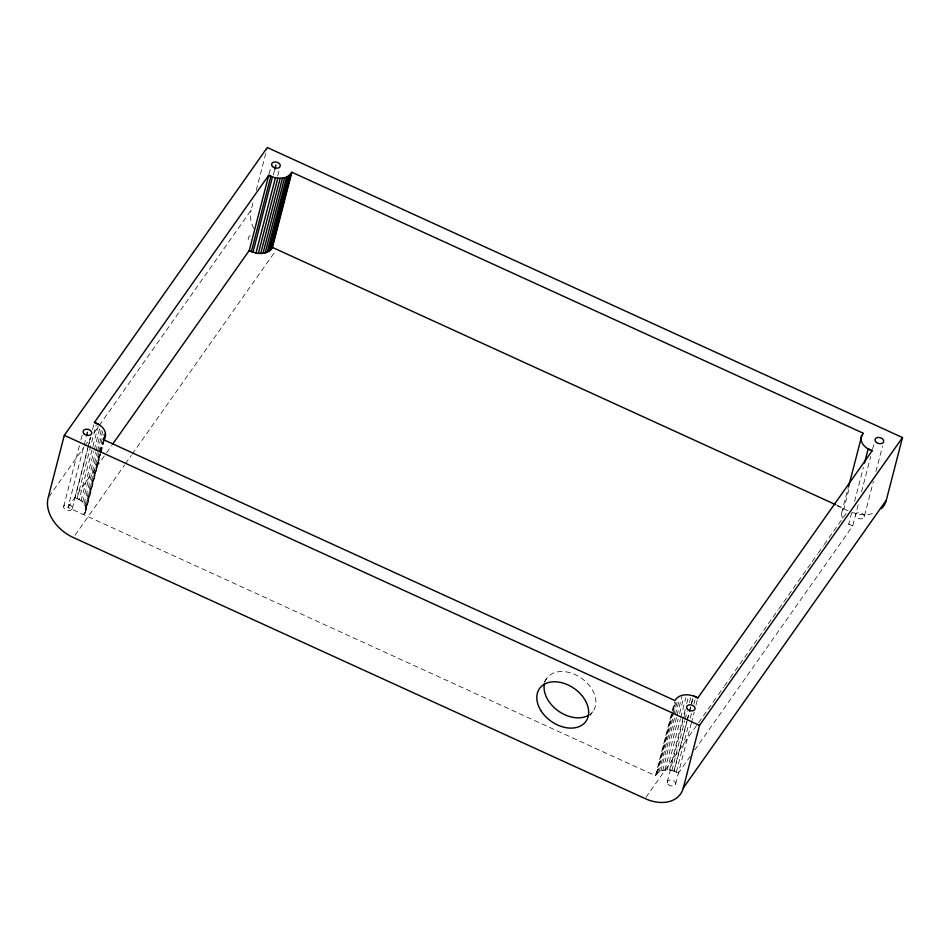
<?xml version="1.0" encoding="UTF-8"?>
<svg xmlns="http://www.w3.org/2000/svg" width="950" height="950" viewBox="0 0 950 950"><rect width="100%" height="100%" fill="white"/><g stroke="black" fill="none" stroke-linecap="round" stroke-linejoin="round"><path stroke-width="0.71" stroke-dasharray="4.75 3.56" d="M88.516 445.146L74.943 497.634C81.89 499.249 89.965 508.084 83.861 514.758L99.643 453.756M63.65 506.576L79.42 445.574M80.893 439.897L82.365 434.221M690.353 756.176L678.383 773.146C671.543 769.013 660.167 768.016 655.453 775.722L67.984 507.502L83.754 446.512M84.123 445.087L86.331 436.584M88.884 443.733L90.725 436.644M92.554 429.543L94.394 422.453M72.319 508.44L87.732 448.863M88.089 447.45L90.666 437.511M77.14 498.489L96.223 424.721M98.266 425.79L79.194 499.558L74.943 497.634M81.047 500.804L93.884 451.155M94.252 449.73L99.762 428.462M82.662 502.218L95.499 452.568M95.867 451.143L101.377 429.863M84.004 503.749L97.209 452.675M97.577 451.262L102.707 431.395M85.025 505.364L98.598 452.877M98.966 451.464L103.372 434.435M85.714 507.039L99.655 453.138M100.023 451.713L102.588 441.786M100.011 452.343L102.576 442.415M86.058 508.725L103.301 442.047M84.93 513.428L100.332 453.851M100.7 452.426L103.633 441.085M85.654 511.955L100.712 453.625M101.068 452.378L103.645 442.284M99.275 425.446L251.097 210.188L253.674 200.224M256.251 190.249L266.938 148.96M269.04 174.028L270.869 166.927M273.363 175.002L274.835 169.326M277.697 175.964L279.158 170.299M655.453 775.722L674.524 701.955M656.331 774.297L675.046 701.955M656.759 773.846L675.474 701.504M657.543 773.039L672.588 714.875M672.956 713.462L675.889 702.109M659.051 771.97L673.348 716.644M673.716 715.231L677.386 701.041M660.808 771.115L679.511 698.761M662.779 770.486L676.721 716.585M677.089 715.16L681.863 696.718M664.929 770.106L678.134 719.043M679.606 713.367L683.644 697.763M667.197 769.987L680.402 718.924M680.77 717.499L685.9 697.644M669.524 770.129L685.294 709.139M686.767 703.463L688.607 696.362M667.232 781.957L685.947 709.602M671.864 770.533L684.701 720.884M685.069 719.459L687.278 710.956M689.474 702.442L690.935 696.766M673.954 771.115L686.791 721.466M687.159 720.053L688.988 712.951M689.356 711.538L692.657 698.773M686.992 721.525L674.156 771.174L678.383 773.146M687.361 720.112L689.201 713.011M689.569 711.597L692.871 698.832M676.341 772.053L688.821 723.817M690.282 718.153L691.754 712.476M693.951 703.962L695.056 699.711M675.616 784.071L691.22 723.496M691.386 723.069L694.153 712.144M695.994 705.054L697.466 699.378M841.653 512.893L848.255 487.362M842.579 517.987A15.675 10.735 14.5 0 1 842.068 511.29L843.956 508.464L849.086 488.597M851.651 512.774L848.718 524.115L852.732 525.956L858.954 501.79M854.584 501.422L863.396 467.376M861.543 491.91L870.699 456.404M872.528 449.303L874 443.638M864.203 516.942A4.441 3.04 14.5 0 0 858.551 512.632A4.441 3.04 14.5 0 0 857.031 517.679A4.441 3.04 14.5 0 0 864.203 516.942L873.371 481.484M875.936 471.556L882.538 446.025M48.949 496.791L83.921 447.213M84.776 446.001L90.749 437.534M94.157 432.701L98.42 426.657M67.984 507.502L105.711 454.017M106.566 452.806L111.696 445.538M75.086 535.147L124.557 465.013M125.4 463.802L131.373 455.335M132.228 454.124L275.524 250.966M544.374 681.696L546.784 678.276M589.962 715.635L593.18 711.063M645.905 797.359L717.559 695.78M718.402 694.569L723.52 687.313M724.375 686.102L729.493 678.846M730.348 677.635L762.755 631.691M763.61 630.479L772.148 618.379M772.991 617.179L778.109 609.924M778.964 608.712L811.383 562.756M812.226 561.545L817.344 554.289M818.199 553.078L823.318 545.822M824.172 544.611L848.053 510.756L837.271 505.827M694.628 750.12L852.732 525.956L848.433 523.961A15.675 10.735 14.5 0 1 846.557 522.678M837.211 505.376L843.956 508.464M248.247 239.59L248.211 238.426A7.885 5.403 14.5 0 1 250.289 235.469M253.721 228.439A35.506 25.056 35.2 0 1 251.097 210.188M872.409 513.665A35.506 25.056 35.2 0 1 852.257 512.43M544.967 681.791A28.405 20.045 35.2 0 1 582.314 678.846A28.405 20.045 35.2 0 1 589.392 714.744M72.046 509.188L71.487 509.817A4.441 3.04 14.5 0 1 65.692 509.829A4.441 3.04 14.5 0 1 64.089 505.602A4.441 3.04 14.5 0 1 69.599 504.854L70.585 505.376A4.441 3.04 14.5 0 1 72.046 509.188M667.969 784.296A4.322 2.957 14.5 0 0 675.284 784.771A4.322 2.957 14.5 0 0 671.021 779.962A4.322 2.957 14.5 0 0 667.969 784.296"/><path stroke-width="1.43" d="M105.474 435.183C105.925 428.794 99.881 424.246 94.394 422.453L268.743 175.263C275.702 179.289 287.327 180.239 291.864 172.235L863.396 433.271L861.508 436.109A15.675 10.735 14.5 0 0 867.873 448.78L872.171 450.763L697.822 697.953C691.006 693.868 679.594 692.811 674.892 700.53L103.312 439.577L105.474 435.183L104.001 441.026M64.303 435.349L48.094 498.002A35.506 25.056 35.2 0 0 73.376 537.569L645.05 798.57A35.506 25.056 35.2 0 0 683.299 788.013L886.303 500.199L902.5 437.546L267.306 147.535L64.303 435.349L699.497 725.361L902.5 437.546M86.699 435.159L87.424 432.321M104.025 439.209L105.498 433.532M835.869 504.771L272.424 247.416L270.726 249.826L290.178 174.646L291.864 172.235L272.424 247.416C268.399 254.719 258.127 254.505 251.394 251.524L270.833 176.344L268.743 175.263L249.292 250.444L112.551 444.327M274.835 169.326L275.928 165.062M255.977 253.009L275.429 177.816M258.364 253.377L277.804 178.184M260.728 253.472L280.167 178.291M263.019 253.317L282.459 178.137M265.181 252.89L284.62 177.709M267.164 252.225L286.603 177.033M268.909 251.311L288.361 176.13M271.581 248.888L291.021 173.696M683.299 788.013L699.497 725.361M848.611 486.578L861.828 435.504M864.488 463.125L868.158 448.934L872.171 450.763M270.833 176.344L272.448 176.961L253.009 252.142L249.292 250.444L251.394 251.524M693.595 695.994L697.822 697.953M94.394 422.453L98.634 424.365M886.303 500.199A35.506 25.056 35.2 0 1 881.398 508.678M588.24 715.445A28.405 20.045 35.2 0 1 557.65 710.493A28.405 20.045 35.2 0 1 544.576 683.074M687.408 709.116A4.322 2.957 14.5 0 0 694.735 709.591A4.322 2.957 14.5 0 0 690.46 704.781A4.322 2.957 14.5 0 0 687.408 709.116M876.47 442.498A4.441 3.04 14.5 0 0 883.643 441.762A4.441 3.04 14.5 0 0 877.99 437.451A4.441 3.04 14.5 0 0 876.47 442.498M272.472 166.487A4.441 3.04 14.5 0 0 279.965 166.784A4.441 3.04 14.5 0 0 275.358 161.928A4.441 3.04 14.5 0 0 272.472 166.487M84.004 433.782A4.441 3.04 14.5 0 0 91.485 434.008A4.441 3.04 14.5 0 0 86.794 429.186A4.441 3.04 14.5 0 0 84.004 433.782M541.108 710.921A28.405 20.045 35.2 0 0 585.936 721.347A28.405 20.045 35.2 0 0 561.165 682.575A28.405 20.045 35.2 0 0 541.108 710.921"/></g></svg>
